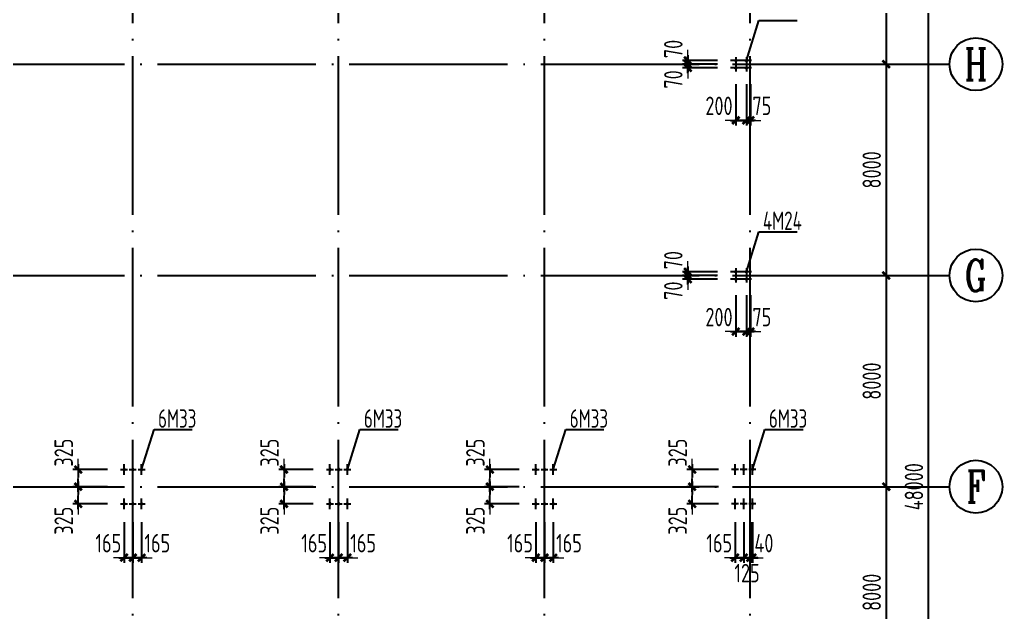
# Model space of a CAD drawing. Extents: x -2746917 to -971774, y -3334247 to -3250358.
# Drawn here: x -2062611 to -2043992, y -3295918 to -3284695 of the extents above; entities that cross this region are included whole.
import ezdxf
from ezdxf.enums import TextEntityAlignment as Align

# ---------------------------------------------------------------- set-up
doc = ezdxf.new("R2010")
doc.units = 0
doc.header["$LTSCALE"] = 1000
doc.header["$MEASUREMENT"] = 0
doc.header["$PDMODE"] = 35
doc.linetypes.add('DOTE', pattern=[2.42, 2, -0.2, 0.02, -0.2])
doc.layers.get('0').update_dxf_attribs({"linetype": 'CONTINUOUS'})
doc.layers.get('Defpoints').update_dxf_attribs({"linetype": 'CONTINUOUS'})
for name, color, linetype in [('AXIS', 253, 'DOTE'), ('COLU', 7, 'CONTINUOUS'), ('DIM', 3, 'CONTINUOUS'), ('NUM', 7, 'CONTINUOUS'), ('TEXT', 7, 'CONTINUOUS'), ('THIN', 7, 'CONTINUOUS')]:
    doc.layers.add(name, color=color, linetype=linetype)
doc.styles.add('TSSD_Axis', font='Complex.shx', dxfattribs={"width": 0.7, "bigfont": 'hztxt.shx'})
doc.styles.add('TSSD_Dimension', font='tssdeng.shx', dxfattribs={"width": 0.75, "bigfont": 'Hztxt.shx'})
doc.styles.add('TSSD_Rein', font='Tssdeng.shx', dxfattribs={"width": 0.75, "bigfont": 'hztxt.shx'})
doc.dimstyles.new('TSSD_100_100', dxfattribs={"dimtxt": 350, "dimasz": 100, "dimexe": 100, "dimexo": 250, "dimgap": 100, "dimtad": 1, "dimdec": 0, "dimzin": 0, "dimdsep": 46, "dimtxsty": 'TSSD_Dimension', "dimblk": '_tsdbk', "dimcen": 0, "dimdle": 100, "dimclrt": 7, "dimadec": 0, "dimazin": 0, "dimtfac": 1, "dimtdec": 0, "dimtix": 1, "dimtmove": 2, "dimatfit": 3, "dimldrblk": '_tsdbk', "dimfxl": 250, "dimtolj": 1, "dimtzin": 0, "dimlwd": 5, "dimarcsym": 0})
doc.dimstyles.new('TSSD_200_100', dxfattribs={"dimtxt": 350, "dimasz": 100, "dimexe": 100, "dimexo": 250, "dimgap": 100, "dimtad": 1, "dimdec": 0, "dimlfac": 2, "dimzin": 0, "dimdsep": 46, "dimtxsty": 'TSSD_Dimension', "dimblk": 'ARCHTICK', "dimcen": 0, "dimdle": 100, "dimclrt": 7, "dimadec": 0, "dimazin": 0, "dimtfac": 1, "dimtdec": 0, "dimtix": 1, "dimtmove": 2, "dimatfit": 3, "dimfxl": 1, "dimtolj": 1, "dimtzin": 0, "dimarcsym": 0})

# ---------------------------------------------------------------- blocks, each defined once
blk = doc.blocks.new('_ArchTick')
at = {"color": 0, "const_width": 0.5}
blk.add_lwpolyline([(-0.71, -0.71), (0.71, 0.71)], dxfattribs=at)
blk = doc.blocks.new('*D1323')
at = {"layer": 'Defpoints', "color": 0, "ltscale": 1.5}
for p in [(-2047767, -3281539), (-2047767, -3285539), (-2046192, -3285539)]:
    blk.add_point(p, dxfattribs=at)
at = {"layer": 'DIM', "color": 0, "lineweight": -2, "ltscale": 1.5}
for p, q in [((-2046192, -3281439), (-2046192, -3285639)), ((-2047517, -3281539), (-2046092, -3281539)), ((-2047517, -3285539), (-2046092, -3285539))]:
    blk.add_line(p, q, dxfattribs=at)
at = {"layer": 'DIM', "color": 0, "lineweight": -2, "ltscale": 1.5, "xscale": 100, "yscale": 100, "zscale": 100}
for p, rotation in [((-2046192, -3281539), 90), ((-2046192, -3285539), 270)]:
    blk.add_blockref('_ArchTick', p, dxfattribs=dict(at, rotation=rotation))
at = {"layer": 'DIM', "color": 7, "ltscale": 1.5, "insert": (-2046467, -3283539), "char_height": 350, "attachment_point": 5, "rotation": 90, "style": 'TSSD_Dimension'}
blk.add_mtext('\\A1;8000', dxfattribs=at)
blk = doc.blocks.new('*D1292')
at = {"layer": 'Defpoints', "color": 0, "ltscale": 1.5}
for p in [(-2047767, -3285539), (-2047767, -3289539), (-2046192, -3289539)]:
    blk.add_point(p, dxfattribs=at)
at = {"layer": 'DIM', "color": 0, "lineweight": -2, "ltscale": 1.5}
for p, q in [((-2047517, -3285539), (-2046092, -3285539)), ((-2046192, -3285439), (-2046192, -3289639)), ((-2047517, -3289539), (-2046092, -3289539))]:
    blk.add_line(p, q, dxfattribs=at)
at = {"layer": 'DIM', "color": 0, "lineweight": -2, "ltscale": 1.5, "xscale": 100, "yscale": 100, "zscale": 100}
for p, rotation in [((-2046192, -3285539), 90), ((-2046192, -3289539), 270)]:
    blk.add_blockref('_ArchTick', p, dxfattribs=dict(at, rotation=rotation))
at = {"layer": 'DIM', "color": 7, "ltscale": 1.5, "insert": (-2046467, -3287539), "char_height": 350, "attachment_point": 5, "rotation": 90, "style": 'TSSD_Dimension'}
blk.add_mtext('\\A1;8000', dxfattribs=at)
blk = doc.blocks.new('*D1293')
at = {"layer": 'Defpoints', "color": 0, "ltscale": 1.5}
for p in [(-2047767, -3289539), (-2047767, -3293539), (-2046192, -3293539)]:
    blk.add_point(p, dxfattribs=at)
at = {"layer": 'DIM', "color": 0, "lineweight": -2, "ltscale": 1.5}
for p, q in [((-2046192, -3289439), (-2046192, -3293639)), ((-2047517, -3289539), (-2046092, -3289539)), ((-2047517, -3293539), (-2046092, -3293539))]:
    blk.add_line(p, q, dxfattribs=at)
at = {"layer": 'DIM', "color": 0, "lineweight": -2, "ltscale": 1.5, "xscale": 100, "yscale": 100, "zscale": 100}
for p, rotation in [((-2046192, -3289539), 90), ((-2046192, -3293539), 270)]:
    blk.add_blockref('_ArchTick', p, dxfattribs=dict(at, rotation=rotation))
at = {"layer": 'DIM', "color": 7, "ltscale": 1.5, "insert": (-2046467, -3291539), "char_height": 350, "attachment_point": 5, "rotation": 90, "style": 'TSSD_Dimension'}
blk.add_mtext('\\A1;8000', dxfattribs=at)
blk = doc.blocks.new('*D1294')
at = {"layer": 'Defpoints', "color": 0, "ltscale": 1.5}
for p in [(-2047767, -3293539), (-2047767, -3297539), (-2046192, -3297539)]:
    blk.add_point(p, dxfattribs=at)
at = {"layer": 'DIM', "color": 0, "lineweight": -2, "ltscale": 1.5}
for p, q in [((-2047517, -3293539), (-2046092, -3293539)), ((-2046192, -3293439), (-2046192, -3297639)), ((-2047517, -3297539), (-2046092, -3297539))]:
    blk.add_line(p, q, dxfattribs=at)
at = {"layer": 'DIM', "color": 0, "lineweight": -2, "ltscale": 1.5, "xscale": 100, "yscale": 100, "zscale": 100}
for p, rotation in [((-2046192, -3293539), 90), ((-2046192, -3297539), 270)]:
    blk.add_blockref('_ArchTick', p, dxfattribs=dict(at, rotation=rotation))
at = {"layer": 'DIM', "color": 7, "ltscale": 1.5, "insert": (-2046467, -3295539), "char_height": 350, "attachment_point": 5, "rotation": 90, "style": 'TSSD_Dimension'}
blk.add_mtext('\\A1;8000', dxfattribs=at)
blk = doc.blocks.new('*D1297')
at = {"layer": 'Defpoints', "color": 0, "ltscale": 1.5}
for p in [(-2047767, -3281539), (-2045392, -3281539), (-2047767, -3305539)]:
    blk.add_point(p, dxfattribs=at)
at = {"layer": 'DIM', "color": 0, "lineweight": -2, "ltscale": 1.5}
for p, q in [((-2045392, -3305639), (-2045392, -3281439)), ((-2047517, -3281539), (-2045292, -3281539)), ((-2047517, -3305539), (-2045292, -3305539))]:
    blk.add_line(p, q, dxfattribs=at)
at = {"layer": 'DIM', "color": 0, "lineweight": -2, "ltscale": 1.5, "xscale": 100, "yscale": 100, "zscale": 100}
for p, rotation in [((-2045392, -3281539), 90), ((-2045392, -3305539), 270)]:
    blk.add_blockref('_ArchTick', p, dxfattribs=dict(at, rotation=rotation))
at = {"layer": 'DIM', "color": 7, "ltscale": 1.5, "insert": (-2045667, -3293539), "char_height": 350, "attachment_point": 5, "rotation": 90, "style": 'TSSD_Dimension'}
blk.add_mtext('\\A1;48000', dxfattribs=at)
blk = doc.blocks.new('A$C21E01B0F')
at = {"layer": 'THIN'}
for p, q in [((18, 241), (18, -299)), ((-162, -29), (198, -29))]:
    blk.add_line(p, q, dxfattribs=at)
blk.add_solid([(18, 151), (108, -29), (-72, -29), (18, -209)], dxfattribs=at)
blk = doc.blocks.new('_tsdbk')
blk.add_line((-1, 0), (1.5, 0))
at = {"const_width": 0.5}
blk.add_lwpolyline([(-0.7, -0.7), (0.7, 0.7)], dxfattribs=at)
blk = doc.blocks.new('*D1448')
at = {"layer": 'Defpoints', "color": 0, "ltscale": 1.5}
for p in [(-2048767, -3293963), (-2048727, -3293963), (-2048767, -3294883)]:
    blk.add_point(p, dxfattribs=at)
at = {"layer": 'DIM', "color": 0, "lineweight": -2, "ltscale": 1.5}
for p, q in [((-2048767, -3294213), (-2048767, -3294983)), ((-2048727, -3294213), (-2048727, -3294983))]:
    blk.add_line(p, q, dxfattribs=at)
at = {"layer": 'DIM', "color": 0, "lineweight": 5, "ltscale": 1.5}
for p, q in [((-2048867, -3294883), (-2048967, -3294883)), ((-2048727, -3294883), (-2048767, -3294883)), ((-2048627, -3294883), (-2048527, -3294883))]:
    blk.add_line(p, q, dxfattribs=at)
at = {"layer": 'DIM', "color": 0, "lineweight": 5, "ltscale": 1.5, "xscale": 100, "yscale": 100, "zscale": 100, "rotation": 180}
blk.add_blockref('_tsdbk', (-2048727, -3294883), dxfattribs=at)
at = {"layer": 'DIM', "color": 0, "lineweight": 5, "ltscale": 1.5, "xscale": 100, "yscale": 100, "zscale": 100}
blk.add_blockref('_tsdbk', (-2048767, -3294883), dxfattribs=at)
at = {"layer": 'DIM', "color": 7, "ltscale": 1.5, "insert": (-2048509, -3294608), "char_height": 350, "attachment_point": 5, "style": 'TSSD_Dimension'}
blk.add_mtext('\\A1;40', dxfattribs=at)
blk = doc.blocks.new('*D1449')
at = {"layer": 'Defpoints', "color": 0, "ltscale": 1.5}
for p in [(-2048892, -3293963), (-2048767, -3293963), (-2048892, -3294883)]:
    blk.add_point(p, dxfattribs=at)
at = {"layer": 'DIM', "color": 0, "lineweight": -2, "ltscale": 1.5}
for p, q in [((-2048892, -3294213), (-2048892, -3294983)), ((-2048767, -3294213), (-2048767, -3294983))]:
    blk.add_line(p, q, dxfattribs=at)
at = {"layer": 'DIM', "color": 0, "lineweight": 5, "ltscale": 1.5}
for p, q in [((-2048992, -3294883), (-2049092, -3294883)), ((-2048767, -3294883), (-2048892, -3294883)), ((-2048667, -3294883), (-2048567, -3294883))]:
    blk.add_line(p, q, dxfattribs=at)
at = {"layer": 'DIM', "color": 0, "lineweight": 5, "ltscale": 1.5, "xscale": 100, "yscale": 100, "zscale": 100}
blk.add_blockref('_tsdbk', (-2048892, -3294883), dxfattribs=at)
at = {"layer": 'DIM', "color": 0, "lineweight": 5, "ltscale": 1.5, "xscale": 100, "yscale": 100, "zscale": 100, "rotation": 180}
blk.add_blockref('_tsdbk', (-2048767, -3294883), dxfattribs=at)
at = {"layer": 'DIM', "color": 7, "ltscale": 1.5, "insert": (-2048830, -3295175), "char_height": 350, "attachment_point": 5, "style": 'TSSD_Dimension'}
blk.add_mtext('\\A1;125', dxfattribs=at)
blk = doc.blocks.new('*D1450')
at = {"layer": 'Defpoints', "color": 0, "ltscale": 1.5}
for p in [(-2049057, -3293963), (-2048892, -3293963), (-2049057, -3294883)]:
    blk.add_point(p, dxfattribs=at)
at = {"layer": 'DIM', "color": 0, "lineweight": -2, "ltscale": 1.5}
for p, q in [((-2049057, -3294213), (-2049057, -3294983)), ((-2048892, -3294213), (-2048892, -3294983))]:
    blk.add_line(p, q, dxfattribs=at)
at = {"layer": 'DIM', "color": 0, "lineweight": 5, "ltscale": 1.5}
for p, q in [((-2049157, -3294883), (-2049257, -3294883)), ((-2048892, -3294883), (-2049057, -3294883)), ((-2048792, -3294883), (-2048692, -3294883))]:
    blk.add_line(p, q, dxfattribs=at)
at = {"layer": 'DIM', "color": 0, "lineweight": 5, "ltscale": 1.5, "xscale": 100, "yscale": 100, "zscale": 100}
blk.add_blockref('_tsdbk', (-2049057, -3294883), dxfattribs=at)
at = {"layer": 'DIM', "color": 0, "lineweight": 5, "ltscale": 1.5, "xscale": 100, "yscale": 100, "zscale": 100, "rotation": 180}
blk.add_blockref('_tsdbk', (-2048892, -3294883), dxfattribs=at)
at = {"layer": 'DIM', "color": 7, "ltscale": 1.5, "insert": (-2049356, -3294608), "char_height": 350, "attachment_point": 5, "style": 'TSSD_Dimension'}
blk.add_mtext('\\A1;165', dxfattribs=at)
blk = doc.blocks.new('*D1531')
at = {"layer": 'Defpoints', "color": 0, "ltscale": 1.5}
for p in [(-2060632, -3293963), (-2060467, -3293963), (-2060467, -3294883)]:
    blk.add_point(p, dxfattribs=at)
at = {"layer": 'DIM', "color": 0, "lineweight": -2, "ltscale": 1.5}
for p, q in [((-2060632, -3294213), (-2060632, -3294983)), ((-2060467, -3294213), (-2060467, -3294983))]:
    blk.add_line(p, q, dxfattribs=at)
at = {"layer": 'DIM', "color": 0, "lineweight": 5, "ltscale": 1.5}
for p, q in [((-2060732, -3294883), (-2060832, -3294883)), ((-2060632, -3294883), (-2060467, -3294883)), ((-2060367, -3294883), (-2060267, -3294883))]:
    blk.add_line(p, q, dxfattribs=at)
at = {"layer": 'DIM', "color": 0, "lineweight": 5, "ltscale": 1.5, "xscale": 100, "yscale": 100, "zscale": 100}
blk.add_blockref('_tsdbk', (-2060632, -3294883), dxfattribs=at)
at = {"layer": 'DIM', "color": 0, "lineweight": 5, "ltscale": 1.5, "xscale": 100, "yscale": 100, "zscale": 100, "rotation": 180}
blk.add_blockref('_tsdbk', (-2060467, -3294883), dxfattribs=at)
at = {"layer": 'DIM', "color": 7, "ltscale": 1.5, "insert": (-2060931, -3294608), "char_height": 350, "attachment_point": 5, "style": 'TSSD_Dimension'}
blk.add_mtext('\\A1;165', dxfattribs=at)
blk = doc.blocks.new('*D1532')
at = {"layer": 'Defpoints', "color": 0, "ltscale": 1.5}
for p in [(-2060467, -3293963), (-2060302, -3293963), (-2060302, -3294883)]:
    blk.add_point(p, dxfattribs=at)
at = {"layer": 'DIM', "color": 0, "lineweight": -2, "ltscale": 1.5}
for p, q in [((-2060467, -3294213), (-2060467, -3294983)), ((-2060302, -3294213), (-2060302, -3294983))]:
    blk.add_line(p, q, dxfattribs=at)
at = {"layer": 'DIM', "color": 0, "lineweight": 5, "ltscale": 1.5}
for p, q in [((-2060567, -3294883), (-2060667, -3294883)), ((-2060467, -3294883), (-2060302, -3294883)), ((-2060202, -3294883), (-2060102, -3294883))]:
    blk.add_line(p, q, dxfattribs=at)
at = {"layer": 'DIM', "color": 0, "lineweight": 5, "ltscale": 1.5, "xscale": 100, "yscale": 100, "zscale": 100}
blk.add_blockref('_tsdbk', (-2060467, -3294883), dxfattribs=at)
at = {"layer": 'DIM', "color": 0, "lineweight": 5, "ltscale": 1.5, "xscale": 100, "yscale": 100, "zscale": 100, "rotation": 180}
blk.add_blockref('_tsdbk', (-2060302, -3294883), dxfattribs=at)
at = {"layer": 'DIM', "color": 7, "ltscale": 1.5, "insert": (-2060003, -3294608), "char_height": 350, "attachment_point": 5, "style": 'TSSD_Dimension'}
blk.add_mtext('\\A1;165', dxfattribs=at)
blk = doc.blocks.new('*D1533')
at = {"layer": 'Defpoints', "color": 0, "ltscale": 1.5}
for p in [(-2061502, -3293539), (-2060698, -3293539), (-2060698, -3293864)]:
    blk.add_point(p, dxfattribs=at)
at = {"layer": 'DIM', "color": 0, "lineweight": 5, "ltscale": 1.5}
for p, q in [((-2061502, -3293439), (-2061502, -3293339)), ((-2061502, -3293864), (-2061502, -3293539)), ((-2061502, -3293964), (-2061502, -3294064))]:
    blk.add_line(p, q, dxfattribs=at)
at = {"layer": 'DIM', "color": 0, "lineweight": -2, "ltscale": 1.5}
for p, q in [((-2060948, -3293539), (-2061602, -3293539)), ((-2060948, -3293864), (-2061602, -3293864))]:
    blk.add_line(p, q, dxfattribs=at)
at = {"layer": 'DIM', "color": 0, "lineweight": 5, "ltscale": 1.5, "xscale": 100, "yscale": 100, "zscale": 100}
for p, rotation in [((-2061502, -3293539), 270), ((-2061502, -3293864), 90)]:
    blk.add_blockref('_tsdbk', p, dxfattribs=dict(at, rotation=rotation))
at = {"layer": 'DIM', "color": 7, "ltscale": 1.5, "insert": (-2061777, -3294183), "char_height": 350, "attachment_point": 5, "rotation": 90, "style": 'TSSD_Dimension'}
blk.add_mtext('\\A1;325', dxfattribs=at)
blk = doc.blocks.new('*D1534')
at = {"layer": 'Defpoints', "color": 0, "ltscale": 1.5}
for p in [(-2061502, -3293214), (-2060698, -3293214), (-2060698, -3293539)]:
    blk.add_point(p, dxfattribs=at)
at = {"layer": 'DIM', "color": 0, "lineweight": 5, "ltscale": 1.5}
for p, q in [((-2061502, -3293114), (-2061502, -3293014)), ((-2061502, -3293539), (-2061502, -3293214)), ((-2061502, -3293639), (-2061502, -3293739))]:
    blk.add_line(p, q, dxfattribs=at)
at = {"layer": 'DIM', "color": 0, "lineweight": -2, "ltscale": 1.5}
for p, q in [((-2060948, -3293214), (-2061602, -3293214)), ((-2060948, -3293539), (-2061602, -3293539))]:
    blk.add_line(p, q, dxfattribs=at)
at = {"layer": 'DIM', "color": 0, "lineweight": 5, "ltscale": 1.5, "xscale": 100, "yscale": 100, "zscale": 100}
for p, rotation in [((-2061502, -3293214), 270), ((-2061502, -3293539), 90)]:
    blk.add_blockref('_tsdbk', p, dxfattribs=dict(at, rotation=rotation))
at = {"layer": 'DIM', "color": 7, "ltscale": 1.5, "insert": (-2061777, -3292894), "char_height": 350, "attachment_point": 5, "rotation": 90, "style": 'TSSD_Dimension'}
blk.add_mtext('\\A1;325', dxfattribs=at)
blk = doc.blocks.new('*D1543')
at = {"layer": 'Defpoints', "color": 0, "ltscale": 1.5}
for p in [(-2056732, -3293963), (-2056567, -3293963), (-2056567, -3294883)]:
    blk.add_point(p, dxfattribs=at)
at = {"layer": 'DIM', "color": 0, "lineweight": -2, "ltscale": 1.5}
for p, q in [((-2056732, -3294213), (-2056732, -3294983)), ((-2056567, -3294213), (-2056567, -3294983))]:
    blk.add_line(p, q, dxfattribs=at)
at = {"layer": 'DIM', "color": 0, "lineweight": 5, "ltscale": 1.5}
for p, q in [((-2056832, -3294883), (-2056932, -3294883)), ((-2056732, -3294883), (-2056567, -3294883)), ((-2056467, -3294883), (-2056367, -3294883))]:
    blk.add_line(p, q, dxfattribs=at)
at = {"layer": 'DIM', "color": 0, "lineweight": 5, "ltscale": 1.5, "xscale": 100, "yscale": 100, "zscale": 100}
blk.add_blockref('_tsdbk', (-2056732, -3294883), dxfattribs=at)
at = {"layer": 'DIM', "color": 0, "lineweight": 5, "ltscale": 1.5, "xscale": 100, "yscale": 100, "zscale": 100, "rotation": 180}
blk.add_blockref('_tsdbk', (-2056567, -3294883), dxfattribs=at)
at = {"layer": 'DIM', "color": 7, "ltscale": 1.5, "insert": (-2057031, -3294608), "char_height": 350, "attachment_point": 5, "style": 'TSSD_Dimension'}
blk.add_mtext('\\A1;165', dxfattribs=at)
blk = doc.blocks.new('*D1544')
at = {"layer": 'Defpoints', "color": 0, "ltscale": 1.5}
for p in [(-2056567, -3293963), (-2056402, -3293963), (-2056402, -3294883)]:
    blk.add_point(p, dxfattribs=at)
at = {"layer": 'DIM', "color": 0, "lineweight": -2, "ltscale": 1.5}
for p, q in [((-2056567, -3294213), (-2056567, -3294983)), ((-2056402, -3294213), (-2056402, -3294983))]:
    blk.add_line(p, q, dxfattribs=at)
at = {"layer": 'DIM', "color": 0, "lineweight": 5, "ltscale": 1.5}
for p, q in [((-2056667, -3294883), (-2056767, -3294883)), ((-2056567, -3294883), (-2056402, -3294883)), ((-2056302, -3294883), (-2056202, -3294883))]:
    blk.add_line(p, q, dxfattribs=at)
at = {"layer": 'DIM', "color": 0, "lineweight": 5, "ltscale": 1.5, "xscale": 100, "yscale": 100, "zscale": 100}
blk.add_blockref('_tsdbk', (-2056567, -3294883), dxfattribs=at)
at = {"layer": 'DIM', "color": 0, "lineweight": 5, "ltscale": 1.5, "xscale": 100, "yscale": 100, "zscale": 100, "rotation": 180}
blk.add_blockref('_tsdbk', (-2056402, -3294883), dxfattribs=at)
at = {"layer": 'DIM', "color": 7, "ltscale": 1.5, "insert": (-2056103, -3294608), "char_height": 350, "attachment_point": 5, "style": 'TSSD_Dimension'}
blk.add_mtext('\\A1;165', dxfattribs=at)
blk = doc.blocks.new('*D1545')
at = {"layer": 'Defpoints', "color": 0, "ltscale": 1.5}
for p in [(-2057602, -3293539), (-2056798, -3293539), (-2056798, -3293864)]:
    blk.add_point(p, dxfattribs=at)
at = {"layer": 'DIM', "color": 0, "lineweight": 5, "ltscale": 1.5}
for p, q in [((-2057602, -3293439), (-2057602, -3293339)), ((-2057602, -3293864), (-2057602, -3293539)), ((-2057602, -3293964), (-2057602, -3294064))]:
    blk.add_line(p, q, dxfattribs=at)
at = {"layer": 'DIM', "color": 0, "lineweight": -2, "ltscale": 1.5}
for p, q in [((-2057048, -3293539), (-2057702, -3293539)), ((-2057048, -3293864), (-2057702, -3293864))]:
    blk.add_line(p, q, dxfattribs=at)
at = {"layer": 'DIM', "color": 0, "lineweight": 5, "ltscale": 1.5, "xscale": 100, "yscale": 100, "zscale": 100}
for p, rotation in [((-2057602, -3293539), 270), ((-2057602, -3293864), 90)]:
    blk.add_blockref('_tsdbk', p, dxfattribs=dict(at, rotation=rotation))
at = {"layer": 'DIM', "color": 7, "ltscale": 1.5, "insert": (-2057877, -3294183), "char_height": 350, "attachment_point": 5, "rotation": 90, "style": 'TSSD_Dimension'}
blk.add_mtext('\\A1;325', dxfattribs=at)
blk = doc.blocks.new('*D1546')
at = {"layer": 'Defpoints', "color": 0, "ltscale": 1.5}
for p in [(-2057602, -3293214), (-2056798, -3293214), (-2056798, -3293539)]:
    blk.add_point(p, dxfattribs=at)
at = {"layer": 'DIM', "color": 0, "lineweight": 5, "ltscale": 1.5}
for p, q in [((-2057602, -3293114), (-2057602, -3293014)), ((-2057602, -3293539), (-2057602, -3293214)), ((-2057602, -3293639), (-2057602, -3293739))]:
    blk.add_line(p, q, dxfattribs=at)
at = {"layer": 'DIM', "color": 0, "lineweight": -2, "ltscale": 1.5}
for p, q in [((-2057048, -3293214), (-2057702, -3293214)), ((-2057048, -3293539), (-2057702, -3293539))]:
    blk.add_line(p, q, dxfattribs=at)
at = {"layer": 'DIM', "color": 0, "lineweight": 5, "ltscale": 1.5, "xscale": 100, "yscale": 100, "zscale": 100}
for p, rotation in [((-2057602, -3293214), 270), ((-2057602, -3293539), 90)]:
    blk.add_blockref('_tsdbk', p, dxfattribs=dict(at, rotation=rotation))
at = {"layer": 'DIM', "color": 7, "ltscale": 1.5, "insert": (-2057877, -3292894), "char_height": 350, "attachment_point": 5, "rotation": 90, "style": 'TSSD_Dimension'}
blk.add_mtext('\\A1;325', dxfattribs=at)
blk = doc.blocks.new('*D1555')
at = {"layer": 'Defpoints', "color": 0, "ltscale": 1.5}
for p in [(-2052832, -3293963), (-2052667, -3293963), (-2052667, -3294883)]:
    blk.add_point(p, dxfattribs=at)
at = {"layer": 'DIM', "color": 0, "lineweight": -2, "ltscale": 1.5}
for p, q in [((-2052832, -3294213), (-2052832, -3294983)), ((-2052667, -3294213), (-2052667, -3294983))]:
    blk.add_line(p, q, dxfattribs=at)
at = {"layer": 'DIM', "color": 0, "lineweight": 5, "ltscale": 1.5}
for p, q in [((-2052932, -3294883), (-2053032, -3294883)), ((-2052832, -3294883), (-2052667, -3294883)), ((-2052567, -3294883), (-2052467, -3294883))]:
    blk.add_line(p, q, dxfattribs=at)
at = {"layer": 'DIM', "color": 0, "lineweight": 5, "ltscale": 1.5, "xscale": 100, "yscale": 100, "zscale": 100}
blk.add_blockref('_tsdbk', (-2052832, -3294883), dxfattribs=at)
at = {"layer": 'DIM', "color": 0, "lineweight": 5, "ltscale": 1.5, "xscale": 100, "yscale": 100, "zscale": 100, "rotation": 180}
blk.add_blockref('_tsdbk', (-2052667, -3294883), dxfattribs=at)
at = {"layer": 'DIM', "color": 7, "ltscale": 1.5, "insert": (-2053131, -3294608), "char_height": 350, "attachment_point": 5, "style": 'TSSD_Dimension'}
blk.add_mtext('\\A1;165', dxfattribs=at)
blk = doc.blocks.new('*D1556')
at = {"layer": 'Defpoints', "color": 0, "ltscale": 1.5}
for p in [(-2052667, -3293963), (-2052502, -3293963), (-2052502, -3294883)]:
    blk.add_point(p, dxfattribs=at)
at = {"layer": 'DIM', "color": 0, "lineweight": -2, "ltscale": 1.5}
for p, q in [((-2052667, -3294213), (-2052667, -3294983)), ((-2052502, -3294213), (-2052502, -3294983))]:
    blk.add_line(p, q, dxfattribs=at)
at = {"layer": 'DIM', "color": 0, "lineweight": 5, "ltscale": 1.5}
for p, q in [((-2052767, -3294883), (-2052867, -3294883)), ((-2052667, -3294883), (-2052502, -3294883)), ((-2052402, -3294883), (-2052302, -3294883))]:
    blk.add_line(p, q, dxfattribs=at)
at = {"layer": 'DIM', "color": 0, "lineweight": 5, "ltscale": 1.5, "xscale": 100, "yscale": 100, "zscale": 100}
blk.add_blockref('_tsdbk', (-2052667, -3294883), dxfattribs=at)
at = {"layer": 'DIM', "color": 0, "lineweight": 5, "ltscale": 1.5, "xscale": 100, "yscale": 100, "zscale": 100, "rotation": 180}
blk.add_blockref('_tsdbk', (-2052502, -3294883), dxfattribs=at)
at = {"layer": 'DIM', "color": 7, "ltscale": 1.5, "insert": (-2052203, -3294608), "char_height": 350, "attachment_point": 5, "style": 'TSSD_Dimension'}
blk.add_mtext('\\A1;165', dxfattribs=at)
blk = doc.blocks.new('*D1557')
at = {"layer": 'Defpoints', "color": 0, "ltscale": 1.5}
for p in [(-2053702, -3293539), (-2052898, -3293539), (-2052898, -3293864)]:
    blk.add_point(p, dxfattribs=at)
at = {"layer": 'DIM', "color": 0, "lineweight": 5, "ltscale": 1.5}
for p, q in [((-2053702, -3293439), (-2053702, -3293339)), ((-2053702, -3293864), (-2053702, -3293539)), ((-2053702, -3293964), (-2053702, -3294064))]:
    blk.add_line(p, q, dxfattribs=at)
at = {"layer": 'DIM', "color": 0, "lineweight": -2, "ltscale": 1.5}
for p, q in [((-2053148, -3293539), (-2053802, -3293539)), ((-2053148, -3293864), (-2053802, -3293864))]:
    blk.add_line(p, q, dxfattribs=at)
at = {"layer": 'DIM', "color": 0, "lineweight": 5, "ltscale": 1.5, "xscale": 100, "yscale": 100, "zscale": 100}
for p, rotation in [((-2053702, -3293539), 270), ((-2053702, -3293864), 90)]:
    blk.add_blockref('_tsdbk', p, dxfattribs=dict(at, rotation=rotation))
at = {"layer": 'DIM', "color": 7, "ltscale": 1.5, "insert": (-2053977, -3294183), "char_height": 350, "attachment_point": 5, "rotation": 90, "style": 'TSSD_Dimension'}
blk.add_mtext('\\A1;325', dxfattribs=at)
blk = doc.blocks.new('*D1558')
at = {"layer": 'Defpoints', "color": 0, "ltscale": 1.5}
for p in [(-2053702, -3293214), (-2052898, -3293214), (-2052898, -3293539)]:
    blk.add_point(p, dxfattribs=at)
at = {"layer": 'DIM', "color": 0, "lineweight": 5, "ltscale": 1.5}
for p, q in [((-2053702, -3293114), (-2053702, -3293014)), ((-2053702, -3293539), (-2053702, -3293214)), ((-2053702, -3293639), (-2053702, -3293739))]:
    blk.add_line(p, q, dxfattribs=at)
at = {"layer": 'DIM', "color": 0, "lineweight": -2, "ltscale": 1.5}
for p, q in [((-2053148, -3293214), (-2053802, -3293214)), ((-2053148, -3293539), (-2053802, -3293539))]:
    blk.add_line(p, q, dxfattribs=at)
at = {"layer": 'DIM', "color": 0, "lineweight": 5, "ltscale": 1.5, "xscale": 100, "yscale": 100, "zscale": 100}
for p, rotation in [((-2053702, -3293214), 270), ((-2053702, -3293539), 90)]:
    blk.add_blockref('_tsdbk', p, dxfattribs=dict(at, rotation=rotation))
at = {"layer": 'DIM', "color": 7, "ltscale": 1.5, "insert": (-2053977, -3292894), "char_height": 350, "attachment_point": 5, "rotation": 90, "style": 'TSSD_Dimension'}
blk.add_mtext('\\A1;325', dxfattribs=at)
blk = doc.blocks.new('*D1568')
at = {"layer": 'Defpoints', "color": 0, "ltscale": 1.5}
for p in [(-2049869, -3293539), (-2049123, -3293539), (-2049123, -3293864)]:
    blk.add_point(p, dxfattribs=at)
at = {"layer": 'DIM', "color": 0, "lineweight": 5, "ltscale": 1.5}
for p, q in [((-2049869, -3293439), (-2049869, -3293339)), ((-2049869, -3293864), (-2049869, -3293539)), ((-2049869, -3293964), (-2049869, -3294064))]:
    blk.add_line(p, q, dxfattribs=at)
at = {"layer": 'DIM', "color": 0, "lineweight": -2, "ltscale": 1.5}
for p, q in [((-2049373, -3293539), (-2049969, -3293539)), ((-2049373, -3293864), (-2049969, -3293864))]:
    blk.add_line(p, q, dxfattribs=at)
at = {"layer": 'DIM', "color": 0, "lineweight": 5, "ltscale": 1.5, "xscale": 100, "yscale": 100, "zscale": 100}
for p, rotation in [((-2049869, -3293539), 270), ((-2049869, -3293864), 90)]:
    blk.add_blockref('_tsdbk', p, dxfattribs=dict(at, rotation=rotation))
at = {"layer": 'DIM', "color": 7, "ltscale": 1.5, "insert": (-2050144, -3294183), "char_height": 350, "attachment_point": 5, "rotation": 90, "style": 'TSSD_Dimension'}
blk.add_mtext('\\A1;325', dxfattribs=at)
blk = doc.blocks.new('*D1569')
at = {"layer": 'Defpoints', "color": 0, "ltscale": 1.5}
for p in [(-2049869, -3293214), (-2049123, -3293214), (-2049123, -3293539)]:
    blk.add_point(p, dxfattribs=at)
at = {"layer": 'DIM', "color": 0, "lineweight": 5, "ltscale": 1.5}
for p, q in [((-2049869, -3293114), (-2049869, -3293014)), ((-2049869, -3293539), (-2049869, -3293214)), ((-2049869, -3293639), (-2049869, -3293739))]:
    blk.add_line(p, q, dxfattribs=at)
at = {"layer": 'DIM', "color": 0, "lineweight": -2, "ltscale": 1.5}
for p, q in [((-2049373, -3293214), (-2049969, -3293214)), ((-2049373, -3293539), (-2049969, -3293539))]:
    blk.add_line(p, q, dxfattribs=at)
at = {"layer": 'DIM', "color": 0, "lineweight": 5, "ltscale": 1.5, "xscale": 100, "yscale": 100, "zscale": 100}
for p, rotation in [((-2049869, -3293214), 270), ((-2049869, -3293539), 90)]:
    blk.add_blockref('_tsdbk', p, dxfattribs=dict(at, rotation=rotation))
at = {"layer": 'DIM', "color": 7, "ltscale": 1.5, "insert": (-2050144, -3292894), "char_height": 350, "attachment_point": 5, "rotation": 90, "style": 'TSSD_Dimension'}
blk.add_mtext('\\A1;325', dxfattribs=at)
blk = doc.blocks.new('*D1580')
at = {"layer": 'Defpoints', "color": 0, "ltscale": 1.5}
for p in [(-2048842, -3289664), (-2048767, -3289664), (-2048842, -3290602)]:
    blk.add_point(p, dxfattribs=at)
at = {"layer": 'DIM', "color": 0, "lineweight": -2, "ltscale": 1.5}
for p, q in [((-2048842, -3289914), (-2048842, -3290702)), ((-2048767, -3289914), (-2048767, -3290702))]:
    blk.add_line(p, q, dxfattribs=at)
at = {"layer": 'DIM', "color": 0, "lineweight": 5, "ltscale": 1.5}
for p, q in [((-2048942, -3290602), (-2049042, -3290602)), ((-2048767, -3290602), (-2048842, -3290602)), ((-2048667, -3290602), (-2048567, -3290602))]:
    blk.add_line(p, q, dxfattribs=at)
at = {"layer": 'DIM', "color": 0, "lineweight": 5, "ltscale": 1.5, "xscale": 100, "yscale": 100, "zscale": 100}
blk.add_blockref('_tsdbk', (-2048842, -3290602), dxfattribs=at)
at = {"layer": 'DIM', "color": 0, "lineweight": 5, "ltscale": 1.5, "xscale": 100, "yscale": 100, "zscale": 100, "rotation": 180}
blk.add_blockref('_tsdbk', (-2048767, -3290602), dxfattribs=at)
at = {"layer": 'DIM', "color": 7, "ltscale": 1.5, "insert": (-2048549, -3290327), "char_height": 350, "attachment_point": 5, "style": 'TSSD_Dimension'}
blk.add_mtext('\\A1;75', dxfattribs=at)
blk = doc.blocks.new('*D1581')
at = {"layer": 'Defpoints', "color": 0, "ltscale": 1.5}
for p in [(-2049042, -3289664), (-2048842, -3289664), (-2049042, -3290602)]:
    blk.add_point(p, dxfattribs=at)
at = {"layer": 'DIM', "color": 0, "lineweight": -2, "ltscale": 1.5}
for p, q in [((-2049042, -3289914), (-2049042, -3290702)), ((-2048842, -3289914), (-2048842, -3290702))]:
    blk.add_line(p, q, dxfattribs=at)
at = {"layer": 'DIM', "color": 0, "lineweight": 5, "ltscale": 1.5}
for p, q in [((-2049142, -3290602), (-2049242, -3290602)), ((-2048842, -3290602), (-2049042, -3290602)), ((-2048742, -3290602), (-2048642, -3290602))]:
    blk.add_line(p, q, dxfattribs=at)
at = {"layer": 'DIM', "color": 0, "lineweight": 5, "ltscale": 1.5, "xscale": 100, "yscale": 100, "zscale": 100}
blk.add_blockref('_tsdbk', (-2049042, -3290602), dxfattribs=at)
at = {"layer": 'DIM', "color": 0, "lineweight": 5, "ltscale": 1.5, "xscale": 100, "yscale": 100, "zscale": 100, "rotation": 180}
blk.add_blockref('_tsdbk', (-2048842, -3290602), dxfattribs=at)
at = {"layer": 'DIM', "color": 7, "ltscale": 1.5, "insert": (-2049361, -3290327), "char_height": 350, "attachment_point": 5, "style": 'TSSD_Dimension'}
blk.add_mtext('\\A1;200', dxfattribs=at)
blk = doc.blocks.new('*D1578')
at = {"layer": 'Defpoints', "color": 0, "ltscale": 1.5}
for p in [(-2049951, -3289539), (-2049141, -3289539), (-2049141, -3289609)]:
    blk.add_point(p, dxfattribs=at)
at = {"layer": 'DIM', "color": 0, "lineweight": 5, "ltscale": 1.5}
for p, q in [((-2049951, -3289439), (-2049951, -3289339)), ((-2049951, -3289609), (-2049951, -3289539)), ((-2049951, -3289709), (-2049951, -3289809))]:
    blk.add_line(p, q, dxfattribs=at)
at = {"layer": 'DIM', "color": 0, "lineweight": -2, "ltscale": 1.5}
for p, q in [((-2049391, -3289539), (-2050051, -3289539)), ((-2049391, -3289609), (-2050051, -3289609))]:
    blk.add_line(p, q, dxfattribs=at)
at = {"layer": 'DIM', "color": 0, "lineweight": 5, "ltscale": 1.5, "xscale": 100, "yscale": 100, "zscale": 100}
for p, rotation in [((-2049951, -3289539), 270), ((-2049951, -3289609), 90)]:
    blk.add_blockref('_tsdbk', p, dxfattribs=dict(at, rotation=rotation))
at = {"layer": 'DIM', "color": 7, "ltscale": 1.5, "insert": (-2050226, -3289827), "char_height": 350, "attachment_point": 5, "rotation": 90, "style": 'TSSD_Dimension'}
blk.add_mtext('\\A1;70', dxfattribs=at)
blk = doc.blocks.new('*D1579')
at = {"layer": 'Defpoints', "color": 0, "ltscale": 1.5}
for p in [(-2049951, -3289469), (-2049141, -3289469), (-2049141, -3289539)]:
    blk.add_point(p, dxfattribs=at)
at = {"layer": 'DIM', "color": 0, "lineweight": 5, "ltscale": 1.5}
for p, q in [((-2049951, -3289369), (-2049951, -3289269)), ((-2049951, -3289539), (-2049951, -3289469)), ((-2049951, -3289639), (-2049951, -3289739))]:
    blk.add_line(p, q, dxfattribs=at)
at = {"layer": 'DIM', "color": 0, "lineweight": -2, "ltscale": 1.5}
for p, q in [((-2049391, -3289469), (-2050051, -3289469)), ((-2049391, -3289539), (-2050051, -3289539))]:
    blk.add_line(p, q, dxfattribs=at)
at = {"layer": 'DIM', "color": 0, "lineweight": 5, "ltscale": 1.5, "xscale": 100, "yscale": 100, "zscale": 100}
for p, rotation in [((-2049951, -3289469), 270), ((-2049951, -3289539), 90)]:
    blk.add_blockref('_tsdbk', p, dxfattribs=dict(at, rotation=rotation))
at = {"layer": 'DIM', "color": 7, "ltscale": 1.5, "insert": (-2050226, -3289250), "char_height": 350, "attachment_point": 5, "rotation": 90, "style": 'TSSD_Dimension'}
blk.add_mtext('\\A1;70', dxfattribs=at)
blk = doc.blocks.new('*D1584')
at = {"layer": 'Defpoints', "color": 0, "ltscale": 1.5}
for p in [(-2048842, -3285664), (-2048767, -3285664), (-2048842, -3286602)]:
    blk.add_point(p, dxfattribs=at)
at = {"layer": 'DIM', "color": 0, "lineweight": -2, "ltscale": 1.5}
for p, q in [((-2048842, -3285914), (-2048842, -3286702)), ((-2048767, -3285914), (-2048767, -3286702))]:
    blk.add_line(p, q, dxfattribs=at)
at = {"layer": 'DIM', "color": 0, "lineweight": 5, "ltscale": 1.5}
for p, q in [((-2048942, -3286602), (-2049042, -3286602)), ((-2048767, -3286602), (-2048842, -3286602)), ((-2048667, -3286602), (-2048567, -3286602))]:
    blk.add_line(p, q, dxfattribs=at)
at = {"layer": 'DIM', "color": 0, "lineweight": 5, "ltscale": 1.5, "xscale": 100, "yscale": 100, "zscale": 100}
blk.add_blockref('_tsdbk', (-2048842, -3286602), dxfattribs=at)
at = {"layer": 'DIM', "color": 0, "lineweight": 5, "ltscale": 1.5, "xscale": 100, "yscale": 100, "zscale": 100, "rotation": 180}
blk.add_blockref('_tsdbk', (-2048767, -3286602), dxfattribs=at)
at = {"layer": 'DIM', "color": 7, "ltscale": 1.5, "insert": (-2048549, -3286327), "char_height": 350, "attachment_point": 5, "style": 'TSSD_Dimension'}
blk.add_mtext('\\A1;75', dxfattribs=at)
blk = doc.blocks.new('*D1585')
at = {"layer": 'Defpoints', "color": 0, "ltscale": 1.5}
for p in [(-2049042, -3285664), (-2048842, -3285664), (-2049042, -3286602)]:
    blk.add_point(p, dxfattribs=at)
at = {"layer": 'DIM', "color": 0, "lineweight": -2, "ltscale": 1.5}
for p, q in [((-2049042, -3285914), (-2049042, -3286702)), ((-2048842, -3285914), (-2048842, -3286702))]:
    blk.add_line(p, q, dxfattribs=at)
at = {"layer": 'DIM', "color": 0, "lineweight": 5, "ltscale": 1.5}
for p, q in [((-2049142, -3286602), (-2049242, -3286602)), ((-2048842, -3286602), (-2049042, -3286602)), ((-2048742, -3286602), (-2048642, -3286602))]:
    blk.add_line(p, q, dxfattribs=at)
at = {"layer": 'DIM', "color": 0, "lineweight": 5, "ltscale": 1.5, "xscale": 100, "yscale": 100, "zscale": 100}
blk.add_blockref('_tsdbk', (-2049042, -3286602), dxfattribs=at)
at = {"layer": 'DIM', "color": 0, "lineweight": 5, "ltscale": 1.5, "xscale": 100, "yscale": 100, "zscale": 100, "rotation": 180}
blk.add_blockref('_tsdbk', (-2048842, -3286602), dxfattribs=at)
at = {"layer": 'DIM', "color": 7, "ltscale": 1.5, "insert": (-2049361, -3286327), "char_height": 350, "attachment_point": 5, "style": 'TSSD_Dimension'}
blk.add_mtext('\\A1;200', dxfattribs=at)
blk = doc.blocks.new('*D1582')
at = {"layer": 'Defpoints', "color": 0, "ltscale": 1.5}
for p in [(-2049951, -3285539), (-2049141, -3285539), (-2049141, -3285609)]:
    blk.add_point(p, dxfattribs=at)
at = {"layer": 'DIM', "color": 0, "lineweight": 5, "ltscale": 1.5}
for p, q in [((-2049951, -3285439), (-2049951, -3285339)), ((-2049951, -3285609), (-2049951, -3285539)), ((-2049951, -3285709), (-2049951, -3285809))]:
    blk.add_line(p, q, dxfattribs=at)
at = {"layer": 'DIM', "color": 0, "lineweight": -2, "ltscale": 1.5}
for p, q in [((-2049391, -3285539), (-2050051, -3285539)), ((-2049391, -3285609), (-2050051, -3285609))]:
    blk.add_line(p, q, dxfattribs=at)
at = {"layer": 'DIM', "color": 0, "lineweight": 5, "ltscale": 1.5, "xscale": 100, "yscale": 100, "zscale": 100}
for p, rotation in [((-2049951, -3285539), 270), ((-2049951, -3285609), 90)]:
    blk.add_blockref('_tsdbk', p, dxfattribs=dict(at, rotation=rotation))
at = {"layer": 'DIM', "color": 7, "ltscale": 1.5, "insert": (-2050226, -3285827), "char_height": 350, "attachment_point": 5, "rotation": 90, "style": 'TSSD_Dimension'}
blk.add_mtext('\\A1;70', dxfattribs=at)
blk = doc.blocks.new('*D1583')
at = {"layer": 'Defpoints', "color": 0, "ltscale": 1.5}
for p in [(-2049951, -3285469), (-2049141, -3285469), (-2049141, -3285539)]:
    blk.add_point(p, dxfattribs=at)
at = {"layer": 'DIM', "color": 0, "lineweight": 5, "ltscale": 1.5}
for p, q in [((-2049951, -3285369), (-2049951, -3285269)), ((-2049951, -3285539), (-2049951, -3285469)), ((-2049951, -3285639), (-2049951, -3285739))]:
    blk.add_line(p, q, dxfattribs=at)
at = {"layer": 'DIM', "color": 0, "lineweight": -2, "ltscale": 1.5}
for p, q in [((-2049391, -3285469), (-2050051, -3285469)), ((-2049391, -3285539), (-2050051, -3285539))]:
    blk.add_line(p, q, dxfattribs=at)
at = {"layer": 'DIM', "color": 0, "lineweight": 5, "ltscale": 1.5, "xscale": 100, "yscale": 100, "zscale": 100}
for p, rotation in [((-2049951, -3285469), 270), ((-2049951, -3285539), 90)]:
    blk.add_blockref('_tsdbk', p, dxfattribs=dict(at, rotation=rotation))
at = {"layer": 'DIM', "color": 7, "ltscale": 1.5, "insert": (-2050226, -3285250), "char_height": 350, "attachment_point": 5, "rotation": 90, "style": 'TSSD_Dimension'}
blk.add_mtext('\\A1;70', dxfattribs=at)
blk = doc.blocks.new('ts_axno')
at = {"color": 0, "linetype": 'ByBlock', "lineweight": -2}
blk.add_circle((0, 0), 0.5, dxfattribs=at)
at = {"color": 0, "linetype": 'ByBlock', "lineweight": -2, "style": 'TSSD_Axis', "width": 0.7}
blk.add_attdef('A', text='', height=0.6, dxfattribs=at).set_placement((0, 0), align=Align.MIDDLE_CENTER)

msp = doc.modelspace()

# ---------------------------------------------------------------- linework, layer by layer
at = {"layer": 'AXIS', "ltscale": 1.5}
for p, q in [((-2060467.09, -3306538.58), (-2060467.09, -3280538.58)), ((-2056567.09, -3306538.58), (-2056567.09, -3280538.58)), ((-2052667.09, -3306538.58), (-2052667.09, -3280538.58)), ((-2048767.09, -3306538.58), (-2048767.09, -3280538.58)), ((-2092667.09, -3285538.58), (-2047767.09, -3285538.58)), ((-2092667.09, -3289538.58), (-2047767.09, -3289538.58)), ((-2092667.09, -3293538.58), (-2047767.09, -3293538.58))]:
    msp.add_line(p, q, dxfattribs=at)
at = {"layer": 'NUM'}
for p, q in [((-2048842.09, -3285468.58, 4.8), (-2048603.27, -3284712.43, 4.8)), ((-2048603.27, -3284712.43, 4.8), (-2047881.51, -3284712.43, 4.8)), ((-2048842.09, -3289468.58, 4.8), (-2048603.27, -3288712.43, 4.8)), ((-2048603.27, -3288712.43, 4.8), (-2047881.51, -3288712.43, 4.8)), ((-2060302.09, -3293213.58), (-2060063.27, -3292457.43)), ((-2060063.27, -3292457.43), (-2059341.51, -3292457.43)), ((-2056402.09, -3293213.58), (-2056163.27, -3292457.43)), ((-2056163.27, -3292457.43), (-2055441.51, -3292457.43)), ((-2052502.09, -3293213.58), (-2052263.27, -3292457.43)), ((-2052263.27, -3292457.43), (-2051541.51, -3292457.43)), ((-2048728.24, -3293213.58), (-2048489.42, -3292457.43)), ((-2048489.42, -3292457.43), (-2047767.66, -3292457.43))]:
    msp.add_line(p, q, dxfattribs=at)
at = {"layer": 'NUM', "ltscale": 1.5}
for p, q in [((-2047767.09, -3285538.58), (-2044992.09, -3285538.58)), ((-2047767.09, -3289538.58), (-2044992.09, -3289538.58)), ((-2047767.09, -3293538.58), (-2044992.09, -3293538.58))]:
    msp.add_line(p, q, dxfattribs=at)

# ---------------------------------------------------------------- block references
at = {"layer": 'COLU', "lineweight": 5, "yscale": 0.3675000006332994}
for p, xscale, zscale, rotation in [((-2049031.44, -3285462.01, 4.8), 0.3675000006332994, 0.3674999999999997, 270), ((-2049031.44, -3285602.01, 4.8), 0.3675000006332994, 0.3674999999999997, 270), ((-2048831.44, -3285462.01, 4.8), 0.3675000006332994, 0.3674999999999997, 270), ((-2048831.44, -3285602.01, 4.8), 0.3675000006332994, 0.3674999999999997, 270), ((-2049031.44, -3289462.01, 4.8), 0.3675000006332994, 0.3674999999999997, 270), ((-2048831.44, -3289462.01, 4.8), 0.3675000006332994, 0.3674999999999997, 270), ((-2049031.44, -3289602.01, 4.8), 0.3675000006332994, 0.3674999999999997, 270), ((-2048831.44, -3289602.01, 4.8), 0.3675000006332994, 0.3674999999999997, 270), ((-2060638.66, -3293224.23), -0.3675000001676381, 0.3674999999999999, 180), ((-2060473.66, -3293224.23), -0.3675000001676381, 0.3674999999999999, 180), ((-2060308.66, -3293224.23), -0.3675000001676381, 0.3674999999999999, 180), ((-2056738.66, -3293224.23), -0.3675000001676381, 0.3674999999999999, 180), ((-2056573.66, -3293224.23), -0.3675000001676381, 0.3674999999999999, 180), ((-2056408.66, -3293224.23), -0.3675000001676381, 0.3674999999999999, 180), ((-2052838.66, -3293224.23), -0.3675000001676381, 0.3674999999999999, 180), ((-2052673.66, -3293224.23), -0.3675000001676381, 0.3674999999999999, 180), ((-2052508.66, -3293224.23), -0.3675000001676381, 0.3674999999999999, 180), ((-2049050.51, -3293224.23), 0.3675000001676381, 0.3674999999999999, 180), ((-2048885.51, -3293224.23), 0.3675000001676381, 0.3674999999999999, 180), ((-2048720.51, -3293224.23), 0.3675000001676381, 0.3674999999999999, 180), ((-2060638.66, -3293874.23), -0.3675000001676381, 0.3674999999999999, 180), ((-2060473.66, -3293874.23), -0.3675000001676381, 0.3674999999999999, 180), ((-2060308.66, -3293874.23), -0.3675000001676381, 0.3674999999999999, 180), ((-2056738.66, -3293874.23), -0.3675000001676381, 0.3674999999999999, 180), ((-2056573.66, -3293874.23), -0.3675000001676381, 0.3674999999999999, 180), ((-2056408.66, -3293874.23), -0.3675000001676381, 0.3674999999999999, 180), ((-2052838.66, -3293874.23), -0.3675000001676381, 0.3674999999999999, 180), ((-2052673.66, -3293874.23), -0.3675000001676381, 0.3674999999999999, 180), ((-2052508.66, -3293874.23), -0.3675000001676381, 0.3674999999999999, 180), ((-2049050.51, -3293874.23), 0.3675000001676381, 0.3674999999999999, 180), ((-2048885.51, -3293874.23), 0.3675000001676381, 0.3674999999999999, 180), ((-2048720.51, -3293874.23), 0.3675000001676381, 0.3674999999999999, 180)]:
    msp.add_blockref('A$C21E01B0F', p, dxfattribs=dict(at, xscale=xscale, zscale=zscale, rotation=rotation))
at = {"layer": 'NUM'}
ref = msp.add_blockref('ts_axno', (-2044492.09, -3285538.58), dxfattribs=dict(at, xscale=1000, yscale=1000, zscale=1000))
ref.add_attrib('F', 'H', dxfattribs={"height": 600, "style": 'TSSD_Axis', "width": 0.7}).set_placement((-2044492.09, -3285538.58), align=Align.MIDDLE_CENTER)
ref = msp.add_blockref('ts_axno', (-2044492.09, -3289538.58), dxfattribs=dict(at, xscale=1000, yscale=1000, zscale=1000))
ref.add_attrib('E', 'G', dxfattribs={"height": 600, "style": 'TSSD_Axis', "width": 0.7}).set_placement((-2044492.09, -3289538.58), align=Align.MIDDLE_CENTER)
ref = msp.add_blockref('ts_axno', (-2044492.09, -3293538.58), dxfattribs=dict(at, xscale=1000, yscale=1000, zscale=1000))
ref.add_attrib('D', 'F', dxfattribs={"height": 600, "style": 'TSSD_Axis', "width": 0.7}).set_placement((-2044492.09, -3293538.58), align=Align.MIDDLE_CENTER)

# ---------------------------------------------------------------- texts
at = {"layer": 'TEXT', "lineweight": 5, "style": 'TSSD_Rein', "width": 0.7}
for s, p in [('4M24', (-2048529.09, -3288677.42, 4.8)), ('6M33', (-2059989.09, -3292422.42)), ('6M33', (-2056089.09, -3292422.42)), ('6M33', (-2052189.09, -3292422.42)), ('6M33', (-2048415.24, -3292422.42))]:
    msp.add_text(s, height=350, dxfattribs=at).set_placement(p)

# ---------------------------------------------------------------- dimensions: what is measured, and where the dimension line sits
at = {"layer": 'DIM', "ltscale": 1.5}
for base, p1, p2, picture, middle in [((-2046192.09, -3285538.58), (-2047767.09, -3281538.58), (-2047767.09, -3285538.58), '*D1323', (-2046467.09, -3283538.58)), ((-2045392.09, -3281538.58), (-2047767.09, -3305538.58), (-2047767.09, -3281538.58), '*D1297', (-2045667.09, -3293538.58)), ((-2046192.09, -3289538.58), (-2047767.09, -3285538.58), (-2047767.09, -3289538.58), '*D1292', (-2046467.09, -3287538.58)), ((-2046192.09, -3293538.58), (-2047767.09, -3289538.58), (-2047767.09, -3293538.58), '*D1293', (-2046467.09, -3291538.58)), ((-2046192.09, -3297538.58), (-2047767.09, -3293538.58), (-2047767.09, -3297538.58), '*D1294', (-2046467.09, -3295538.58))]:
    dim = msp.add_linear_dim(base=base, p1=p1, p2=p2, angle=270, dimstyle='TSSD_200_100', dxfattribs=at)
    dim.commit()
    dim.dimension.update_dxf_attribs({"geometry": picture, "text_midpoint": middle})
for base, p1, p2, angle, picture, middle in [((-2049951.06, -3285468.58), (-2049141.31, -3285538.58), (-2049141.31, -3285468.58), 90, '*D1583', (-2050226.06, -3285250.28)), ((-2049951.06, -3285538.58), (-2049141.31, -3285608.58), (-2049141.31, -3285538.58), 90, '*D1582', (-2050226.06, -3285826.89)), ((-2049042.09, -3286602), (-2048842.09, -3285663.58), (-2049042.09, -3285663.58), 180, '*D1585', (-2049361.35, -3286327)), ((-2048842.09, -3286602), (-2048767.09, -3285663.58), (-2048842.09, -3285663.58), 180, '*D1584', (-2048548.79, -3286327)), ((-2049951.06, -3289468.58), (-2049141.31, -3289538.58), (-2049141.31, -3289468.58), 90, '*D1579', (-2050226.06, -3289250.28)), ((-2049951.06, -3289538.58), (-2049141.31, -3289608.58), (-2049141.31, -3289538.58), 90, '*D1578', (-2050226.06, -3289826.89)), ((-2049042.09, -3290602), (-2048842.09, -3289663.58), (-2049042.09, -3289663.58), 180, '*D1581', (-2049361.35, -3290327)), ((-2048842.09, -3290602), (-2048767.09, -3289663.58), (-2048842.09, -3289663.58), 180, '*D1580', (-2048548.79, -3290327)), ((-2061502.27, -3293213.58), (-2060698.24, -3293538.58), (-2060698.24, -3293213.58), 90, '*D1534', (-2061777.27, -3292894.32)), ((-2057602.27, -3293213.58), (-2056798.24, -3293538.58), (-2056798.24, -3293213.58), 90, '*D1546', (-2057877.27, -3292894.32)), ((-2053702.27, -3293213.58), (-2052898.24, -3293538.58), (-2052898.24, -3293213.58), 90, '*D1558', (-2053977.27, -3292894.32)), ((-2049869.5, -3293213.58), (-2049123.24, -3293538.58), (-2049123.24, -3293213.58), 90, '*D1569', (-2050144.5, -3292894.32)), ((-2061502.27, -3293538.58), (-2060698.24, -3293863.58), (-2060698.24, -3293538.58), 90, '*D1533', (-2061777.27, -3294182.85)), ((-2057602.27, -3293538.58), (-2056798.24, -3293863.58), (-2056798.24, -3293538.58), 90, '*D1545', (-2057877.27, -3294182.85)), ((-2053702.27, -3293538.58), (-2052898.24, -3293863.58), (-2052898.24, -3293538.58), 90, '*D1557', (-2053977.27, -3294182.85)), ((-2049869.5, -3293538.58), (-2049123.24, -3293863.58), (-2049123.24, -3293538.58), 90, '*D1568', (-2050144.5, -3294182.85)), ((-2049057.09, -3294883), (-2048892.09, -3293962.81), (-2049057.09, -3293962.81), 180, '*D1450', (-2049356.16, -3294608)), ((-2048892.09, -3294883), (-2048767.09, -3293962.81), (-2048892.09, -3293962.81), 180, '*D1449', (-2048829.59, -3295174.67)), ((-2048767.09, -3294883), (-2048727.09, -3293962.81), (-2048767.09, -3293962.81), 180, '*D1448', (-2048508.79, -3294608))]:
    dim = msp.add_linear_dim(base=base, p1=p1, p2=p2, angle=angle, dimstyle='TSSD_100_100', dxfattribs=at)
    dim.commit()
    dim.dimension.update_dxf_attribs({"geometry": picture, "text_midpoint": middle, "dimtype": 160})
for base, p1, p2, picture, middle in [((-2060467.09, -3294883), (-2060632.09, -3293962.81), (-2060467.09, -3293962.81), '*D1531', (-2060931.16, -3294608)), ((-2060302.09, -3294883), (-2060467.09, -3293962.81), (-2060302.09, -3293962.81), '*D1532', (-2060003.02, -3294608)), ((-2056567.09, -3294883), (-2056732.09, -3293962.81), (-2056567.09, -3293962.81), '*D1543', (-2057031.16, -3294608)), ((-2056402.09, -3294883), (-2056567.09, -3293962.81), (-2056402.09, -3293962.81), '*D1544', (-2056103.02, -3294608)), ((-2052667.09, -3294883), (-2052832.09, -3293962.81), (-2052667.09, -3293962.81), '*D1555', (-2053131.16, -3294608)), ((-2052502.09, -3294883), (-2052667.09, -3293962.81), (-2052502.09, -3293962.81), '*D1556', (-2052203.02, -3294608))]:
    dim = msp.add_linear_dim(base=base, p1=p1, p2=p2, dimstyle='TSSD_100_100', dxfattribs=at)
    dim.commit()
    dim.dimension.update_dxf_attribs({"geometry": picture, "text_midpoint": middle, "dimtype": 160})

doc.saveas('drawing.dxf')
